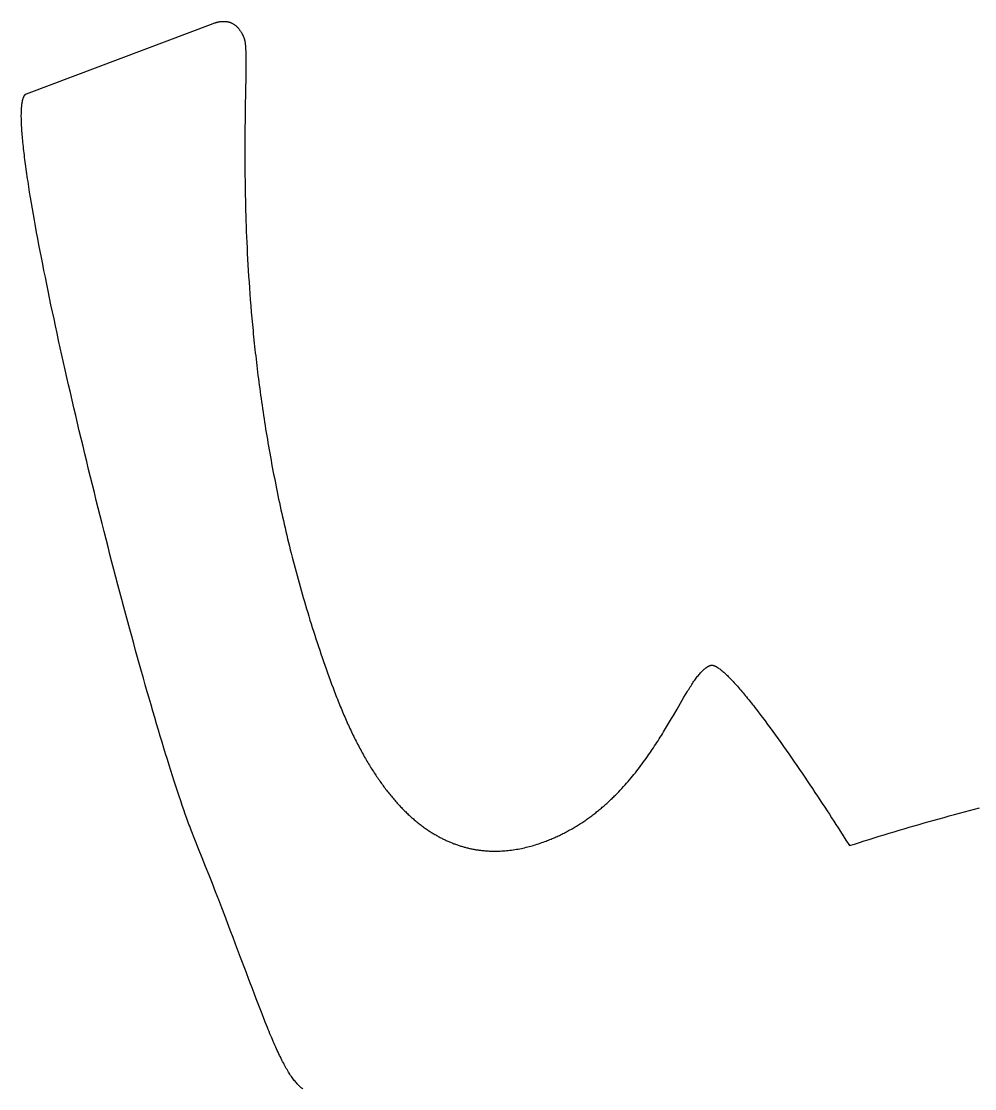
# Model space of a CAD drawing. Extents: x -388 to -35, y 578 to 1063.
# Drawn here: x -304.35 to -279.99, y 833.31 to 860.56 of the extents above; entities that cross this region are included whole.
import ezdxf

# ---------------------------------------------------------------- set-up
doc = ezdxf.new("R2010")
doc.units = 0
doc.layers.add('color#3f3f3fff', color=1, linetype='CONTINUOUS')

msp = doc.modelspace()

# ---------------------------------------------------------------- linework, layer by layer
at = {"layer": 'color#3f3f3fff'}
msp.add_lwpolyline([(-297.16, 833.303), (-297.17, 833.31), (-297.18, 833.318), (-297.189, 833.325), (-297.199, 833.333), (-297.208, 833.341), (-297.218, 833.349), (-297.227, 833.358), (-297.237, 833.367), (-297.246, 833.375), (-297.255, 833.384), (-297.265, 833.394), (-297.284, 833.413), (-297.302, 833.433), (-297.321, 833.453), (-297.339, 833.475), (-297.358, 833.497), (-297.376, 833.52), (-297.395, 833.544), (-297.413, 833.568), (-297.432, 833.594), (-297.45, 833.62), (-297.469, 833.647), (-297.487, 833.675), (-297.506, 833.704), (-297.524, 833.733), (-297.543, 833.764), (-297.561, 833.795), (-297.58, 833.827), (-297.599, 833.86), (-297.617, 833.894), (-297.636, 833.929), (-297.655, 833.965), (-297.674, 834.002), (-297.693, 834.039), (-297.712, 834.077), (-297.732, 834.117), (-297.751, 834.157), (-297.771, 834.198), (-297.79, 834.24), (-297.81, 834.283), (-297.83, 834.327), (-297.851, 834.372), (-297.871, 834.418), (-297.891, 834.464), (-297.912, 834.512), (-297.933, 834.561), (-297.954, 834.61), (-297.975, 834.661), (-297.997, 834.712), (-298.019, 834.765), (-298.04, 834.818), (-298.063, 834.873), (-298.108, 834.985), (-298.154, 835.101), (-298.201, 835.221), (-298.249, 835.345), (-298.299, 835.474), (-298.35, 835.606), (-298.402, 835.743), (-298.456, 835.884), (-298.511, 836.029), (-298.626, 836.333), (-298.747, 836.655), (-298.875, 836.995), (-298.942, 837.172), (-299.011, 837.354), (-299.082, 837.54), (-299.155, 837.731), (-299.231, 837.927), (-299.308, 838.127), (-299.388, 838.333), (-299.47, 838.543), (-299.554, 838.759), (-299.641, 838.979), (-299.73, 839.204), (-299.822, 839.435), (-299.916, 839.671), (-300.013, 839.912), (-300.031, 839.959), (-300.049, 840.008), (-300.067, 840.057), (-300.086, 840.107), (-300.123, 840.211), (-300.161, 840.318), (-300.199, 840.428), (-300.239, 840.542), (-300.279, 840.66), (-300.319, 840.781), (-300.36, 840.905), (-300.402, 841.032), (-300.444, 841.162), (-300.487, 841.296), (-300.53, 841.432), (-300.574, 841.572), (-300.618, 841.714), (-300.663, 841.859), (-300.709, 842.006), (-300.754, 842.157), (-300.8, 842.309), (-300.847, 842.465), (-300.894, 842.623), (-300.941, 842.783), (-300.989, 842.945), (-301.037, 843.11), (-301.085, 843.276), (-301.133, 843.445), (-301.182, 843.616), (-301.231, 843.789), (-301.28, 843.963), (-301.33, 844.139), (-301.379, 844.317), (-301.429, 844.497), (-301.479, 844.678), (-301.529, 844.861), (-301.58, 845.045), (-301.63, 845.231), (-301.681, 845.418), (-301.731, 845.606), (-301.782, 845.795), (-301.832, 845.986), (-301.883, 846.177), (-301.933, 846.369), (-301.984, 846.562), (-302.034, 846.756), (-302.085, 846.951), (-302.135, 847.147), (-302.186, 847.342), (-302.236, 847.539), (-302.286, 847.736), (-302.336, 847.933), (-302.385, 848.131), (-302.435, 848.329), (-302.484, 848.527), (-302.533, 848.725), (-302.582, 848.923), (-302.63, 849.121), (-302.678, 849.319), (-302.726, 849.517), (-302.774, 849.714), (-302.821, 849.912), (-302.868, 850.108), (-302.915, 850.305), (-302.961, 850.501), (-303.006, 850.696), (-303.052, 850.89), (-303.096, 851.084), (-303.141, 851.277), (-303.185, 851.469), (-303.228, 851.66), (-303.271, 851.851), (-303.313, 852.04), (-303.355, 852.228), (-303.396, 852.414), (-303.436, 852.599), (-303.476, 852.783), (-303.515, 852.966), (-303.554, 853.147), (-303.592, 853.326), (-303.629, 853.504), (-303.666, 853.68), (-303.701, 853.854), (-303.736, 854.026), (-303.771, 854.197), (-303.804, 854.365), (-303.837, 854.531), (-303.869, 854.696), (-303.9, 854.858), (-303.93, 855.017), (-303.959, 855.174), (-303.987, 855.329), (-304.015, 855.482), (-304.041, 855.631), (-304.067, 855.778), (-304.091, 855.923), (-304.115, 856.064), (-304.137, 856.203), (-304.159, 856.339), (-304.179, 856.472), (-304.189, 856.537), (-304.199, 856.601), (-304.208, 856.665), (-304.217, 856.728), (-304.226, 856.79), (-304.234, 856.852), (-304.243, 856.912), (-304.25, 856.972), (-304.258, 857.03), (-304.265, 857.088), (-304.272, 857.146), (-304.279, 857.202), (-304.286, 857.257), (-304.292, 857.312), (-304.298, 857.365), (-304.303, 857.418), (-304.309, 857.47), (-304.314, 857.521), (-304.318, 857.571), (-304.323, 857.62), (-304.327, 857.668), (-304.33, 857.715), (-304.334, 857.761), (-304.337, 857.806), (-304.339, 857.851), (-304.342, 857.894), (-304.344, 857.936), (-304.346, 857.977), (-304.347, 858.017), (-304.348, 858.057), (-304.349, 858.095), (-304.35, 858.132), (-304.35, 858.168), (-304.349, 858.203), (-304.349, 858.237), (-304.348, 858.27), (-304.347, 858.302), (-304.345, 858.333), (-304.343, 858.362), (-304.341, 858.391), (-304.338, 858.418), (-304.335, 858.444), (-304.331, 858.469), (-304.327, 858.493), (-304.323, 858.516), (-304.321, 858.527), (-304.319, 858.538), (-304.316, 858.548), (-304.314, 858.558), (-304.311, 858.568), (-304.309, 858.578), (-304.306, 858.587), (-304.303, 858.596), (-304.3, 858.605), (-304.297, 858.613), (-304.294, 858.621), (-304.29, 858.629), (-304.287, 858.636), (-304.284, 858.643), (-304.28, 858.65), (-304.276, 858.656), (-304.273, 858.663), (-304.269, 858.668), (-304.265, 858.674), (-304.261, 858.679), (-304.257, 858.684), (-304.252, 858.689), (-304.248, 858.693), (-304.244, 858.697), (-304.239, 858.701), (-304.234, 858.704), (-304.23, 858.707), (-304.225, 858.71), (-304.22, 858.712), (-304.215, 858.714), (-299.451, 860.507), (-299.431, 860.514), (-299.41, 860.521), (-299.388, 860.528), (-299.377, 860.532), (-299.365, 860.535), (-299.354, 860.538), (-299.342, 860.541), (-299.33, 860.544), (-299.317, 860.547), (-299.305, 860.549), (-299.293, 860.551), (-299.28, 860.554), (-299.267, 860.556), (-299.254, 860.557), (-299.241, 860.559), (-299.228, 860.56), (-299.215, 860.561), (-299.202, 860.562), (-299.188, 860.562), (-299.175, 860.562), (-299.161, 860.562), (-299.148, 860.561), (-299.134, 860.56), (-299.12, 860.559), (-299.107, 860.557), (-299.093, 860.555), (-299.079, 860.552), (-299.065, 860.549), (-299.051, 860.546), (-299.038, 860.542), (-299.024, 860.538), (-299.01, 860.533), (-298.996, 860.528), (-298.983, 860.522), (-298.969, 860.515), (-298.955, 860.509), (-298.942, 860.501), (-298.929, 860.493), (-298.915, 860.485), (-298.902, 860.475), (-298.889, 860.466), (-298.876, 860.455), (-298.863, 860.444), (-298.85, 860.433), (-298.837, 860.42), (-298.824, 860.407), (-298.812, 860.394), (-298.8, 860.379), (-298.787, 860.364), (-298.775, 860.348), (-298.764, 860.332), (-298.752, 860.314), (-298.74, 860.296), (-298.729, 860.277), (-298.718, 860.258), (-298.707, 860.237), (-298.697, 860.216), (-298.686, 860.193), (-298.676, 860.17), (-298.666, 860.146), (-298.657, 860.122), (-298.654, 860.114), (-298.651, 860.105), (-298.648, 860.095), (-298.646, 860.085), (-298.644, 860.075), (-298.641, 860.064), (-298.639, 860.052), (-298.637, 860.039), (-298.635, 860.026), (-298.633, 860.012), (-298.631, 859.998), (-298.63, 859.983), (-298.628, 859.967), (-298.627, 859.951), (-298.624, 859.917), (-298.622, 859.88), (-298.62, 859.84), (-298.618, 859.799), (-298.617, 859.755), (-298.616, 859.708), (-298.615, 859.659), (-298.614, 859.608), (-298.614, 859.555), (-298.614, 859.499), (-298.614, 859.441), (-298.614, 859.381), (-298.615, 859.318), (-298.616, 859.187), (-298.618, 859.046), (-298.621, 858.897), (-298.623, 858.74), (-298.629, 858.401), (-298.632, 858.219), (-298.634, 858.029), (-298.637, 857.832), (-298.637, 857.73), (-298.638, 857.627), (-298.639, 857.522), (-298.639, 857.415), (-298.64, 857.306), (-298.64, 857.195), (-298.64, 857.083), (-298.639, 856.969), (-298.639, 856.853), (-298.638, 856.736), (-298.637, 856.616), (-298.635, 856.495), (-298.634, 856.373), (-298.632, 856.249), (-298.629, 856.123), (-298.627, 855.995), (-298.624, 855.866), (-298.62, 855.736), (-298.616, 855.603), (-298.612, 855.47), (-298.607, 855.335), (-298.602, 855.198), (-298.596, 855.06), (-298.59, 854.92), (-298.584, 854.779), (-298.577, 854.637), (-298.569, 854.493), (-298.561, 854.348), (-298.552, 854.201), (-298.543, 854.053), (-298.533, 853.904), (-298.523, 853.754), (-298.511, 853.602), (-298.5, 853.449), (-298.487, 853.295), (-298.474, 853.139), (-298.461, 852.982), (-298.446, 852.824), (-298.439, 852.745), (-298.431, 852.665), (-298.423, 852.585), (-298.415, 852.505), (-298.407, 852.425), (-298.399, 852.344), (-298.39, 852.263), (-298.381, 852.181), (-298.372, 852.1), (-298.363, 852.018), (-298.354, 851.936), (-298.344, 851.853), (-298.334, 851.77), (-298.324, 851.688), (-298.314, 851.604), (-298.304, 851.521), (-298.293, 851.437), (-298.282, 851.353), (-298.271, 851.269), (-298.26, 851.184), (-298.249, 851.1), (-298.237, 851.015), (-298.225, 850.929), (-298.213, 850.844), (-298.201, 850.758), (-298.188, 850.672), (-298.175, 850.586), (-298.162, 850.5), (-298.149, 850.413), (-298.136, 850.326), (-298.122, 850.239), (-298.108, 850.152), (-298.094, 850.065), (-298.079, 849.977), (-298.065, 849.889), (-298.05, 849.801), (-298.035, 849.712), (-298.019, 849.624), (-298.003, 849.535), (-297.988, 849.446), (-297.971, 849.357), (-297.955, 849.268), (-297.938, 849.178), (-297.921, 849.088), (-297.904, 848.999), (-297.886, 848.908), (-297.869, 848.818), (-297.851, 848.728), (-297.832, 848.637), (-297.814, 848.546), (-297.795, 848.455), (-297.776, 848.364), (-297.756, 848.273), (-297.737, 848.181), (-297.717, 848.09), (-297.696, 847.998), (-297.676, 847.906), (-297.655, 847.814), (-297.634, 847.721), (-297.612, 847.629), (-297.591, 847.536), (-297.569, 847.444), (-297.546, 847.351), (-297.524, 847.258), (-297.501, 847.164), (-297.478, 847.071), (-297.454, 846.978), (-297.43, 846.884), (-297.406, 846.79), (-297.381, 846.696), (-297.357, 846.602), (-297.332, 846.508), (-297.306, 846.414), (-297.28, 846.32), (-297.254, 846.225), (-297.228, 846.131), (-297.201, 846.036), (-297.174, 845.941), (-297.147, 845.846), (-297.119, 845.751), (-297.091, 845.656), (-297.063, 845.561), (-297.034, 845.465), (-297.005, 845.37), (-296.976, 845.275), (-296.946, 845.179), (-296.916, 845.083), (-296.885, 844.987), (-296.854, 844.892), (-296.823, 844.796), (-296.792, 844.7), (-296.76, 844.603), (-296.728, 844.507), (-296.695, 844.411), (-296.662, 844.315), (-296.629, 844.218), (-296.595, 844.122), (-296.561, 844.025), (-296.527, 843.929), (-296.492, 843.832), (-296.457, 843.735), (-296.422, 843.638), (-296.386, 843.542), (-296.349, 843.445), (-296.331, 843.396), (-296.313, 843.348), (-296.294, 843.301), (-296.276, 843.254), (-296.258, 843.207), (-296.239, 843.16), (-296.22, 843.114), (-296.202, 843.068), (-296.183, 843.023), (-296.164, 842.978), (-296.146, 842.933), (-296.127, 842.888), (-296.108, 842.844), (-296.089, 842.8), (-296.07, 842.757), (-296.051, 842.714), (-296.032, 842.671), (-296.013, 842.628), (-295.993, 842.586), (-295.974, 842.544), (-295.955, 842.503), (-295.935, 842.462), (-295.916, 842.421), (-295.897, 842.38), (-295.877, 842.34), (-295.858, 842.3), (-295.838, 842.261), (-295.818, 842.221), (-295.799, 842.183), (-295.779, 842.144), (-295.759, 842.106), (-295.74, 842.068), (-295.72, 842.03), (-295.7, 841.993), (-295.68, 841.956), (-295.66, 841.919), (-295.64, 841.883), (-295.62, 841.847), (-295.6, 841.811), (-295.58, 841.776), (-295.559, 841.74), (-295.539, 841.706), (-295.519, 841.671), (-295.499, 841.637), (-295.478, 841.603), (-295.458, 841.569), (-295.438, 841.536), (-295.417, 841.503), (-295.397, 841.47), (-295.376, 841.438), (-295.356, 841.406), (-295.335, 841.374), (-295.314, 841.343), (-295.294, 841.311), (-295.273, 841.281), (-295.252, 841.25), (-295.232, 841.22), (-295.211, 841.19), (-295.19, 841.16), (-295.169, 841.13), (-295.148, 841.101), (-295.127, 841.072), (-295.106, 841.044), (-295.085, 841.015), (-295.064, 840.987), (-295.043, 840.96), (-295.022, 840.932), (-295.001, 840.905), (-294.98, 840.878), (-294.959, 840.851), (-294.938, 840.825), (-294.916, 840.799), (-294.895, 840.773), (-294.874, 840.748), (-294.853, 840.722), (-294.831, 840.697), (-294.81, 840.673), (-294.789, 840.648), (-294.767, 840.624), (-294.746, 840.6), (-294.724, 840.577), (-294.703, 840.553), (-294.681, 840.53), (-294.66, 840.507), (-294.638, 840.485), (-294.617, 840.462), (-294.595, 840.44), (-294.574, 840.419), (-294.552, 840.397), (-294.53, 840.376), (-294.509, 840.355), (-294.487, 840.334), (-294.465, 840.313), (-294.444, 840.293), (-294.422, 840.273), (-294.4, 840.253), (-294.379, 840.234), (-294.357, 840.215), (-294.335, 840.196), (-294.313, 840.177), (-294.291, 840.159), (-294.269, 840.14), (-294.248, 840.122), (-294.226, 840.104), (-294.204, 840.087), (-294.182, 840.07), (-294.16, 840.053), (-294.138, 840.036), (-294.116, 840.019), (-294.094, 840.003), (-294.072, 839.987), (-294.05, 839.971), (-294.028, 839.955), (-294.006, 839.94), (-293.984, 839.925), (-293.962, 839.91), (-293.94, 839.895), (-293.918, 839.881), (-293.896, 839.866), (-293.874, 839.852), (-293.852, 839.839), (-293.83, 839.825), (-293.808, 839.812), (-293.786, 839.799), (-293.764, 839.786), (-293.742, 839.773), (-293.72, 839.761), (-293.698, 839.748), (-293.675, 839.736), (-293.653, 839.725), (-293.631, 839.713), (-293.609, 839.702), (-293.587, 839.69), (-293.565, 839.68), (-293.543, 839.669), (-293.521, 839.658), (-293.499, 839.648), (-293.476, 839.638), (-293.454, 839.628), (-293.432, 839.618), (-293.41, 839.609), (-293.388, 839.599), (-293.366, 839.59), (-293.344, 839.582), (-293.322, 839.573), (-293.3, 839.564), (-293.277, 839.556), (-293.255, 839.548), (-293.233, 839.54), (-293.211, 839.532), (-293.189, 839.525), (-293.167, 839.518), (-293.145, 839.511), (-293.123, 839.504), (-293.101, 839.497), (-293.079, 839.49), (-293.057, 839.484), (-293.035, 839.478), (-293.013, 839.472), (-292.991, 839.466), (-292.968, 839.461), (-292.946, 839.455), (-292.924, 839.45), (-292.902, 839.445), (-292.881, 839.44), (-292.859, 839.435), (-292.837, 839.431), (-292.815, 839.426), (-292.793, 839.422), (-292.771, 839.418), (-292.749, 839.414), (-292.727, 839.411), (-292.705, 839.407), (-292.683, 839.404), (-292.661, 839.401), (-292.64, 839.398), (-292.618, 839.395), (-292.596, 839.393), (-292.574, 839.39), (-292.552, 839.388), (-292.531, 839.386), (-292.509, 839.384), (-292.487, 839.382), (-292.465, 839.38), (-292.444, 839.379), (-292.422, 839.378), (-292.4, 839.376), (-292.379, 839.375), (-292.357, 839.375), (-292.336, 839.374), (-292.314, 839.373), (-292.292, 839.373), (-292.271, 839.373), (-292.249, 839.373), (-292.206, 839.373), (-292.164, 839.374), (-292.121, 839.375), (-292.078, 839.377), (-292.036, 839.38), (-291.993, 839.383), (-291.951, 839.387), (-291.909, 839.391), (-291.867, 839.396), (-291.825, 839.401), (-291.783, 839.407), (-291.741, 839.413), (-291.699, 839.42), (-291.658, 839.427), (-291.617, 839.435), (-291.575, 839.443), (-291.534, 839.452), (-291.494, 839.461), (-291.453, 839.471), (-291.412, 839.481), (-291.372, 839.491), (-291.331, 839.502), (-291.291, 839.513), (-291.251, 839.525), (-291.212, 839.537), (-291.172, 839.55), (-291.132, 839.563), (-291.093, 839.576), (-291.054, 839.59), (-291.015, 839.604), (-290.976, 839.618), (-290.944, 839.63), (-290.912, 839.643), (-290.88, 839.655), (-290.849, 839.668), (-290.817, 839.681), (-290.786, 839.694), (-290.755, 839.708), (-290.724, 839.721), (-290.693, 839.735), (-290.663, 839.749), (-290.632, 839.763), (-290.602, 839.777), (-290.572, 839.792), (-290.542, 839.806), (-290.513, 839.821), (-290.483, 839.836), (-290.454, 839.851), (-290.425, 839.867), (-290.396, 839.882), (-290.367, 839.898), (-290.338, 839.914), (-290.31, 839.93), (-290.281, 839.946), (-290.253, 839.962), (-290.225, 839.978), (-290.198, 839.995), (-290.17, 840.012), (-290.142, 840.028), (-290.115, 840.045), (-290.088, 840.063), (-290.061, 840.08), (-290.034, 840.097), (-290.008, 840.115), (-289.981, 840.133), (-289.955, 840.15), (-289.929, 840.168), (-289.903, 840.187), (-289.877, 840.205), (-289.851, 840.223), (-289.826, 840.242), (-289.8, 840.26), (-289.775, 840.279), (-289.75, 840.298), (-289.725, 840.317), (-289.701, 840.336), (-289.676, 840.355), (-289.652, 840.374), (-289.627, 840.394), (-289.603, 840.413), (-289.579, 840.433), (-289.555, 840.453), (-289.532, 840.473), (-289.508, 840.493), (-289.485, 840.513), (-289.462, 840.533), (-289.438, 840.553), (-289.416, 840.573), (-289.393, 840.594), (-289.37, 840.614), (-289.348, 840.635), (-289.325, 840.656), (-289.303, 840.677), (-289.281, 840.697), (-289.259, 840.718), (-289.237, 840.739), (-289.215, 840.761), (-289.194, 840.782), (-289.173, 840.803), (-289.13, 840.846), (-289.088, 840.889), (-289.047, 840.932), (-289.006, 840.976), (-288.966, 841.02), (-288.926, 841.064), (-288.887, 841.108), (-288.848, 841.152), (-288.81, 841.197), (-288.772, 841.242), (-288.735, 841.287), (-288.698, 841.332), (-288.662, 841.377), (-288.626, 841.422), (-288.591, 841.468), (-288.556, 841.513), (-288.521, 841.558), (-288.487, 841.604), (-288.454, 841.65), (-288.42, 841.695), (-288.388, 841.741), (-288.355, 841.787), (-288.324, 841.832), (-288.292, 841.878), (-288.261, 841.923), (-288.23, 841.969), (-288.2, 842.014), (-288.17, 842.059), (-288.141, 842.104), (-288.111, 842.149), (-288.083, 842.194), (-288.054, 842.239), (-288.026, 842.284), (-287.998, 842.328), (-287.971, 842.372), (-287.944, 842.416), (-287.917, 842.46), (-287.891, 842.504), (-287.839, 842.59), (-287.788, 842.675), (-287.739, 842.759), (-287.691, 842.841), (-287.598, 843.002), (-287.508, 843.156), (-287.465, 843.23), (-287.423, 843.302), (-287.381, 843.371), (-287.34, 843.439), (-287.32, 843.472), (-287.3, 843.504), (-287.28, 843.536), (-287.261, 843.567), (-287.241, 843.597), (-287.222, 843.627), (-287.203, 843.656), (-287.183, 843.684), (-287.165, 843.711), (-287.146, 843.738), (-287.127, 843.764), (-287.108, 843.79), (-287.09, 843.814), (-287.072, 843.838), (-287.053, 843.861), (-287.035, 843.883), (-287.017, 843.904), (-286.999, 843.925), (-286.981, 843.944), (-286.963, 843.963), (-286.945, 843.981), (-286.936, 843.99), (-286.928, 843.998), (-286.919, 844.006), (-286.91, 844.014), (-286.901, 844.022), (-286.892, 844.029), (-286.883, 844.036), (-286.875, 844.043), (-286.866, 844.05), (-286.857, 844.056), (-286.848, 844.063), (-286.839, 844.069), (-286.831, 844.074), (-286.822, 844.08), (-286.813, 844.085), (-286.804, 844.09), (-286.795, 844.095), (-286.787, 844.099), (-286.778, 844.104), (-286.769, 844.107), (-286.76, 844.111), (-286.752, 844.115), (-286.746, 844.116), (-286.741, 844.118), (-286.735, 844.119), (-286.729, 844.12), (-286.723, 844.121), (-286.717, 844.121), (-286.711, 844.121), (-286.704, 844.12), (-286.698, 844.12), (-286.691, 844.119), (-286.684, 844.118), (-286.677, 844.116), (-286.67, 844.114), (-286.663, 844.112), (-286.655, 844.11), (-286.648, 844.107), (-286.64, 844.104), (-286.632, 844.101), (-286.624, 844.097), (-286.616, 844.093), (-286.607, 844.089), (-286.599, 844.085), (-286.59, 844.08), (-286.582, 844.075), (-286.573, 844.07), (-286.564, 844.064), (-286.555, 844.058), (-286.546, 844.052), (-286.527, 844.04), (-286.507, 844.026), (-286.487, 844.011), (-286.467, 843.995), (-286.446, 843.978), (-286.425, 843.96), (-286.403, 843.941), (-286.381, 843.921), (-286.358, 843.9), (-286.335, 843.878), (-286.312, 843.856), (-286.288, 843.832), (-286.263, 843.808), (-286.238, 843.783), (-286.213, 843.756), (-286.188, 843.729), (-286.162, 843.702), (-286.136, 843.673), (-286.109, 843.644), (-286.082, 843.614), (-286.054, 843.583), (-286.027, 843.551), (-285.999, 843.519), (-285.97, 843.486), (-285.942, 843.452), (-285.913, 843.417), (-285.883, 843.382), (-285.854, 843.347), (-285.824, 843.31), (-285.794, 843.273), (-285.764, 843.236), (-285.733, 843.197), (-285.702, 843.159), (-285.671, 843.119), (-285.64, 843.08), (-285.609, 843.039), (-285.545, 842.957), (-285.481, 842.873), (-285.415, 842.787), (-285.35, 842.699), (-285.284, 842.61), (-285.217, 842.519), (-285.15, 842.427), (-285.082, 842.334), (-285.015, 842.239), (-284.947, 842.144), (-284.879, 842.048), (-284.81, 841.951), (-284.742, 841.854), (-284.674, 841.756), (-284.606, 841.658), (-284.538, 841.559), (-284.471, 841.461), (-284.404, 841.362), (-284.337, 841.264), (-284.271, 841.166), (-284.205, 841.068), (-284.14, 840.971), (-284.076, 840.874), (-284.012, 840.778), (-283.949, 840.683), (-283.887, 840.589), (-283.826, 840.497), (-283.766, 840.405), (-283.707, 840.315), (-283.65, 840.226), (-283.593, 840.139), (-283.538, 840.053), (-283.484, 839.97), (-283.381, 839.808), (-283.284, 839.656), (-283.194, 839.514), (-283.068, 839.554), (-282.941, 839.594), (-282.814, 839.634), (-282.688, 839.674), (-282.561, 839.714), (-282.434, 839.753), (-282.307, 839.792), (-282.179, 839.83), (-282.052, 839.869), (-281.924, 839.907), (-281.797, 839.945), (-281.669, 839.982), (-281.541, 840.019), (-281.413, 840.056), (-281.285, 840.093), (-281.157, 840.129), (-281.028, 840.165), (-280.9, 840.201), (-280.771, 840.236), (-280.643, 840.272), (-280.514, 840.307), (-280.385, 840.341), (-280.256, 840.375), (-280.127, 840.409), (-279.997, 840.443), (-279.868, 840.477)], dxfattribs=at)

doc.saveas('drawing.dxf')
